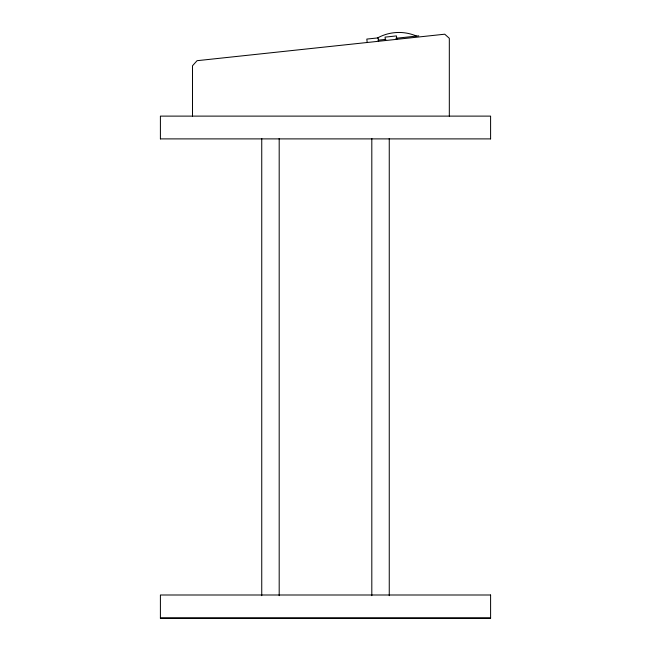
<?xml version="1.0" encoding="UTF-8"?>
<svg xmlns="http://www.w3.org/2000/svg" width="651" height="651" viewBox="0 0 651 651"><rect width="100%" height="100%" fill="white"/><g stroke="black" fill="none" stroke-linecap="round" stroke-linejoin="round"><path stroke-width="0.98" d="M377.881 40.216L385.856 39.361M395.832 38.295L418.772 35.838M160.406 138.891L490.594 138.891M160.406 617.775L490.594 617.775M396.825 39.329L396.459 35.919L385.058 37.131L385.425 40.549M378.589 41.282L378.223 37.864L366.822 39.084L367.188 42.502M490.594 138.915L490.594 116.114L160.406 116.114L160.406 138.915M449.32 116.114L449.32 38.295L444.739 34.202L197.066 60.689L192.509 65.759L192.509 116.114M389.257 138.476L389.257 595.665M371.811 138.476L371.811 595.665M279.189 138.476L279.189 595.665M261.743 138.476L261.743 595.665M377.434 38.027A44.325 44.325 0 0 1 416.494 36.082M490.594 594.998L160.406 594.998L160.406 618.45L490.594 618.45L490.594 594.998"/></g></svg>
